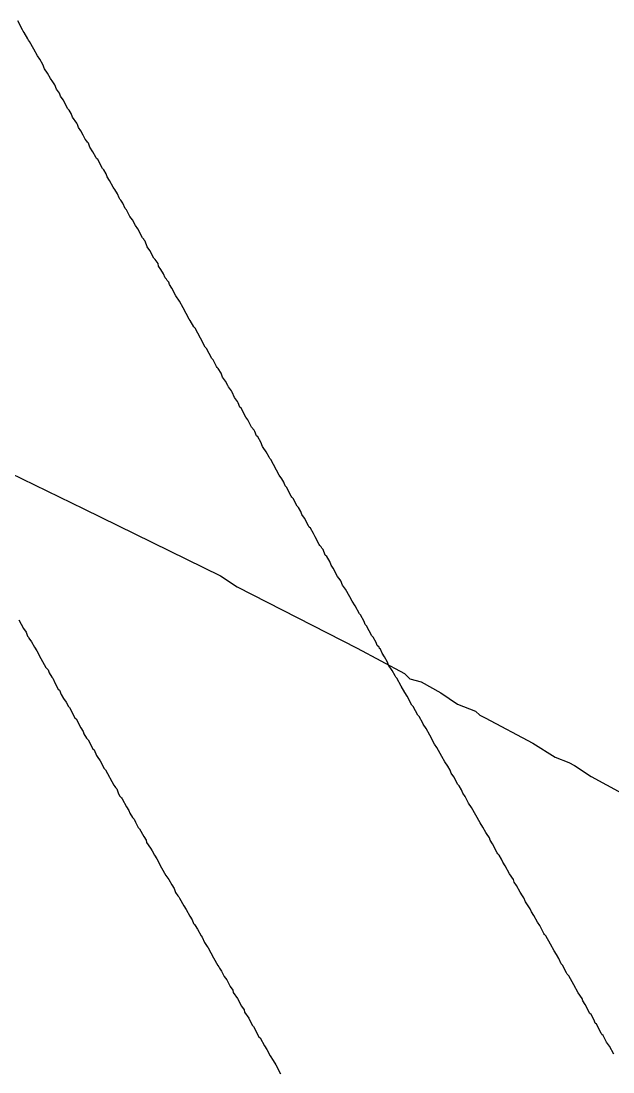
# Model space of a CAD drawing. Header units: inches. Extents: x 0 to 276, y 0 to 124.
# Drawn here: x 92.849 to 93.963, y 7.844 to 9.821 of the extents above; entities that cross this region are included whole.
import ezdxf

# ---------------------------------------------------------------- set-up
doc = ezdxf.new("R2010")
doc.units = ezdxf.units.IN
doc.layers.add('Bottom Overlay', color=54, linetype='Continuous')
doc.layers.add('Top Overlay', color=2, linetype='Continuous')

msp = doc.modelspace()

# ---------------------------------------------------------------- linework, layer by layer
at = {"layer": 'Bottom Overlay'}
for p, q in [((92.8515, 9.8046), (92.8425, 9.8215)), ((92.8526, 9.8023), (92.8515, 9.8046)), ((92.8548, 9.8001), (92.8526, 9.8023)), ((92.8616, 9.7877), (92.8548, 9.8001)), ((92.8627, 9.7855), (92.8616, 9.7877)), ((92.8649, 9.7832), (92.8627, 9.7855)), ((92.8728, 9.7686), (92.8649, 9.7832)), ((92.8796, 9.7562), (92.8728, 9.7686)), ((92.8841, 9.7495), (92.8796, 9.7562)), ((92.8897, 9.7394), (92.8841, 9.7495)), ((92.8931, 9.7315), (92.8897, 9.7394)), ((92.8987, 9.7236), (92.8931, 9.7315)), ((92.9043, 9.7135), (92.8987, 9.7236)), ((92.9054, 9.7113), (92.9043, 9.7135)), ((92.9077, 9.709), (92.9054, 9.7113)), ((92.9122, 9.7011), (92.9077, 9.709)), ((92.9155, 9.6933), (92.9122, 9.7011)), ((92.9212, 9.6854), (92.9155, 9.6933)), ((92.9234, 9.6798), (92.9212, 9.6854)), ((92.9279, 9.673), (92.9234, 9.6798)), ((92.9369, 9.6562), (92.9279, 9.673)), ((92.9392, 9.6539), (92.9369, 9.6562)), ((92.9431, 9.6477), (92.9392, 9.6539)), ((92.9459, 9.6404), (92.9431, 9.6477)), ((92.9538, 9.6292), (92.9459, 9.6404)), ((92.9549, 9.6269), (92.9538, 9.6292)), ((92.9572, 9.6213), (92.9549, 9.6269)), ((92.9617, 9.6146), (92.9572, 9.6213)), ((92.9661, 9.6067), (92.9617, 9.6146)), ((92.9695, 9.5988), (92.9661, 9.6067)), ((92.9729, 9.5954), (92.9695, 9.5988)), ((92.974, 9.5932), (92.9729, 9.5954)), ((92.9757, 9.5915), (92.974, 9.5932)), ((92.9785, 9.5842), (92.9757, 9.5915)), ((92.9841, 9.5752), (92.9785, 9.5842)), ((92.9898, 9.5651), (92.9841, 9.5752)), ((92.9909, 9.5628), (92.9898, 9.5651)), ((92.9931, 9.5606), (92.9909, 9.5628)), ((93.0021, 9.5437), (92.9931, 9.5606)), ((93.0044, 9.5415), (93.0021, 9.5437)), ((93.0089, 9.5336), (93.0044, 9.5415)), ((93.0111, 9.528), (93.0089, 9.5336)), ((93.0156, 9.5212), (93.0111, 9.528)), ((93.0224, 9.5089), (93.0156, 9.5212)), ((93.0235, 9.5066), (93.0224, 9.5089)), ((93.0257, 9.5044), (93.0235, 9.5066)), ((93.0302, 9.4965), (93.0257, 9.5044)), ((93.0336, 9.4886), (93.0302, 9.4965)), ((93.0347, 9.4864), (93.0336, 9.4886)), ((93.037, 9.4841), (93.0347, 9.4864)), ((93.0404, 9.4785), (93.037, 9.4841)), ((93.0449, 9.4684), (93.0404, 9.4785)), ((93.0471, 9.4661), (93.0449, 9.4684)), ((93.0539, 9.4538), (93.0471, 9.4661)), ((93.0584, 9.447), (93.0539, 9.4538)), ((93.064, 9.4369), (93.0584, 9.447)), ((93.0685, 9.4301), (93.064, 9.4369)), ((93.0775, 9.4133), (93.0685, 9.4301)), ((93.0797, 9.411), (93.0775, 9.4133)), ((93.0808, 9.4088), (93.0797, 9.411)), ((93.0825, 9.4071), (93.0808, 9.4088)), ((93.0865, 9.3964), (93.0825, 9.4071)), ((93.091, 9.3897), (93.0865, 9.3964)), ((93.0988, 9.375), (93.091, 9.3897)), ((93.1011, 9.3728), (93.0988, 9.375)), ((93.1067, 9.3649), (93.1011, 9.3728)), ((93.1078, 9.3604), (93.1067, 9.3649)), ((93.1123, 9.3537), (93.1078, 9.3604)), ((93.1168, 9.3458), (93.1123, 9.3537)), ((93.1202, 9.3379), (93.1168, 9.3458)), ((93.1225, 9.3357), (93.1202, 9.3379)), ((93.1236, 9.3334), (93.1225, 9.3357)), ((93.1269, 9.3301), (93.1236, 9.3334)), ((93.1281, 9.3256), (93.1269, 9.3301)), ((93.1326, 9.3188), (93.1281, 9.3256)), ((93.1404, 9.3042), (93.1326, 9.3188)), ((93.1472, 9.2941), (93.1404, 9.3042)), ((93.1539, 9.2817), (93.1472, 9.2941)), ((93.1652, 9.2603), (93.1539, 9.2817)), ((93.1674, 9.2581), (93.1652, 9.2603)), ((93.1742, 9.2457), (93.1674, 9.2581)), ((93.1764, 9.2435), (93.1742, 9.2457)), ((93.1865, 9.2244), (93.1764, 9.2435)), ((93.1955, 9.2075), (93.1865, 9.2244)), ((93.1978, 9.2052), (93.1955, 9.2075)), ((93.2079, 9.1861), (93.1978, 9.2052)), ((93.2102, 9.1839), (93.2079, 9.1861)), ((93.2169, 9.1715), (93.2102, 9.1839)), ((93.218, 9.1693), (93.2169, 9.1715)), ((93.2197, 9.1676), (93.218, 9.1693)), ((93.2253, 9.1586), (93.2197, 9.1676)), ((93.2282, 9.1513), (93.2253, 9.1586)), ((93.2338, 9.1434), (93.2282, 9.1513)), ((93.2383, 9.1355), (93.2338, 9.1434)), ((93.2394, 9.1333), (93.2383, 9.1355)), ((93.245, 9.1254), (93.2394, 9.1333)), ((93.2461, 9.1232), (93.245, 9.1254)), ((93.2506, 9.113), (93.2461, 9.1232)), ((93.2563, 9.1052), (93.2506, 9.113)), ((93.2574, 9.1029), (93.2563, 9.1052)), ((93.2608, 9.095), (93.2574, 9.1029)), ((93.263, 9.0928), (93.2608, 9.095)), ((93.272, 9.0759), (93.263, 9.0928)), ((93.2759, 9.0709), (93.272, 9.0759)), ((93.2827, 9.0574), (93.2759, 9.0709)), ((93.2877, 9.0512), (93.2827, 9.0574)), ((93.2889, 9.0489), (93.2877, 9.0512)), ((93.2922, 9.0411), (93.2889, 9.0489)), ((93.2945, 9.0388), (93.2922, 9.0411)), ((93.3001, 9.0287), (93.2945, 9.0388)), ((93.3035, 9.0208), (93.3001, 9.0287)), ((93.3046, 9.0186), (93.3035, 9.0208)), ((93.3102, 9.0107), (93.3046, 9.0186)), ((93.3159, 9.0006), (93.3102, 9.0107)), ((93.317, 8.9983), (93.3159, 9.0006)), ((93.3192, 8.9961), (93.317, 8.9983)), ((93.335, 8.9669), (93.3192, 8.9961)), ((93.3395, 8.9601), (93.335, 8.9669)), ((93.3434, 8.9539), (93.3395, 8.9601)), ((93.3462, 8.9466), (93.3434, 8.9539)), ((93.3485, 8.9444), (93.3462, 8.9466)), ((93.3575, 8.9275), (93.3485, 8.9444)), ((93.3586, 8.9253), (93.3575, 8.9275)), ((93.3608, 8.923), (93.3586, 8.9253)), ((93.3687, 8.9084), (93.3608, 8.923)), ((93.371, 8.9061), (93.3687, 8.9084)), ((93.3755, 8.8983), (93.371, 8.9061)), ((93.3777, 8.8926), (93.3755, 8.8983)), ((93.3822, 8.8859), (93.3777, 8.8926)), ((93.3901, 8.8713), (93.3822, 8.8859)), ((93.3912, 8.869), (93.3901, 8.8713)), ((93.3935, 8.8668), (93.3912, 8.869)), ((93.3991, 8.8567), (93.3935, 8.8668)), ((93.4024, 8.851), (93.3991, 8.8567)), ((93.4103, 8.8364), (93.4024, 8.851)), ((93.4114, 8.8342), (93.4103, 8.8364)), ((93.4137, 8.8319), (93.4114, 8.8342)), ((93.4148, 8.8297), (93.4137, 8.8319)), ((93.4176, 8.8269), (93.4148, 8.8297)), ((93.4216, 8.8162), (93.4176, 8.8269)), ((93.4244, 8.8134), (93.4216, 8.8162)), ((93.43, 8.8044), (93.4244, 8.8134)), ((93.4328, 8.7971), (93.43, 8.8044)), ((93.4367, 8.792), (93.4328, 8.7971)), ((93.4446, 8.7763), (93.4367, 8.792)), ((93.4497, 8.7701), (93.4446, 8.7763)), ((93.4508, 8.7678), (93.4497, 8.7701)), ((93.4542, 8.76), (93.4508, 8.7678)), ((93.4598, 8.7521), (93.4542, 8.76)), ((93.4677, 8.7375), (93.4598, 8.7521)), ((93.4722, 8.7296), (93.4677, 8.7375)), ((93.4778, 8.7206), (93.4722, 8.7296)), ((93.4857, 8.706), (93.4778, 8.7206)), ((93.4879, 8.7037), (93.4857, 8.706)), ((93.4947, 8.6914), (93.4879, 8.7037)), ((92.8447, 8.6947), (92.8537, 8.6779)), ((93.4969, 8.6857), (93.4947, 8.6914)), ((93.4992, 8.6835), (93.4969, 8.6857)), ((93.5093, 8.6644), (93.4992, 8.6835)), ((92.8537, 8.6779), (92.8582, 8.6711)), ((92.8582, 8.6711), (92.861, 8.6638)), ((92.861, 8.6638), (92.8627, 8.6621)), ((93.5115, 8.6621), (93.5093, 8.6644)), ((92.8627, 8.6621), (92.8638, 8.6599)), ((92.8638, 8.6599), (92.8683, 8.6531)), ((92.8683, 8.6531), (92.8739, 8.643)), ((93.5171, 8.652), (93.5115, 8.6621)), ((93.5194, 8.6464), (93.5171, 8.652)), ((93.5228, 8.643), (93.5194, 8.6464)), ((92.8739, 8.643), (92.8784, 8.6363)), ((92.8784, 8.6363), (92.8863, 8.6216)), ((93.5239, 8.6408), (93.5228, 8.643)), ((93.5256, 8.6391), (93.5239, 8.6408)), ((93.5284, 8.6318), (93.5256, 8.6391)), ((93.5329, 8.625), (93.5284, 8.6318)), ((93.5385, 8.6149), (93.5329, 8.625)), ((92.8863, 8.6216), (92.8953, 8.6048)), ((92.8953, 8.6048), (92.8998, 8.6003)), ((93.5408, 8.6093), (93.5385, 8.6149)), ((93.5475, 8.5992), (93.5408, 8.6093)), ((92.8998, 8.6003), (92.9021, 8.5947)), ((92.9021, 8.5947), (92.9066, 8.5868)), ((92.9066, 8.5868), (92.9088, 8.5845)), ((92.9088, 8.5845), (92.9133, 8.5744)), ((93.5531, 8.589), (93.5475, 8.5992)), ((93.5543, 8.5868), (93.5531, 8.589)), ((93.5565, 8.5845), (93.5543, 8.5868)), ((93.5644, 8.5699), (93.5565, 8.5845)), ((92.9133, 8.5744), (92.9189, 8.5643)), ((92.9189, 8.5643), (92.9212, 8.562)), ((93.5711, 8.5575), (93.5644, 8.5699)), ((92.9212, 8.562), (92.9245, 8.5542)), ((92.9245, 8.5542), (92.929, 8.5463)), ((92.929, 8.5463), (92.9335, 8.5396)), ((93.5756, 8.5508), (93.5711, 8.5575)), ((93.5846, 8.5339), (93.5756, 8.5508)), ((92.9335, 8.5396), (92.938, 8.5317)), ((92.938, 8.5317), (92.9403, 8.5294)), ((92.9403, 8.5294), (92.9504, 8.5103)), ((93.5869, 8.5317), (93.5846, 8.5339)), ((93.5959, 8.5148), (93.5869, 8.5317)), ((92.9504, 8.5103), (92.9527, 8.5081)), ((92.9527, 8.5081), (92.9617, 8.4912)), ((93.5981, 8.5126), (93.5959, 8.5148)), ((93.6049, 8.5002), (93.5981, 8.5126)), ((92.9617, 8.4912), (92.9661, 8.4845)), ((93.606, 8.4979), (93.6049, 8.5002)), ((93.6116, 8.4901), (93.606, 8.4979)), ((93.6183, 8.4777), (93.6116, 8.4901)), ((92.9661, 8.4845), (92.9673, 8.48)), ((92.9673, 8.48), (92.9718, 8.4721)), ((92.9718, 8.4721), (92.9751, 8.4687)), ((92.9751, 8.4687), (92.9841, 8.4518)), ((93.6273, 8.4608), (93.6183, 8.4777)), ((92.9841, 8.4518), (92.9864, 8.4496)), ((92.9864, 8.4496), (92.9909, 8.4395)), ((93.6318, 8.4541), (93.6273, 8.4608)), ((93.6408, 8.4372), (93.6318, 8.4541)), ((92.9909, 8.4395), (92.992, 8.4372)), ((92.992, 8.4372), (92.9976, 8.4294)), ((92.9976, 8.4294), (93.0055, 8.4147)), ((93.6465, 8.4271), (93.6408, 8.4372)), ((93.6521, 8.4192), (93.6465, 8.4271)), ((93.0055, 8.4147), (93.0078, 8.4125)), ((93.0078, 8.4125), (93.0235, 8.3833)), ((93.6566, 8.4114), (93.6521, 8.4192)), ((93.6588, 8.4057), (93.6566, 8.4114)), ((93.6633, 8.399), (93.6588, 8.4057)), ((93.6712, 8.3844), (93.6633, 8.399)), ((93.0235, 8.3833), (93.0257, 8.381)), ((93.0257, 8.381), (93.0269, 8.3788)), ((93.0269, 8.3788), (93.0291, 8.3765)), ((93.0291, 8.3765), (93.0319, 8.3692)), ((93.0319, 8.3692), (93.0342, 8.3636)), ((93.6734, 8.3821), (93.6712, 8.3844)), ((93.6779, 8.3743), (93.6734, 8.3821)), ((93.6802, 8.3686), (93.6779, 8.3743)), ((93.6847, 8.3619), (93.6802, 8.3686)), ((93.0342, 8.3636), (93.0381, 8.3596)), ((93.0381, 8.3596), (93.0392, 8.3574)), ((93.0392, 8.3574), (93.0471, 8.3428)), ((93.6914, 8.3495), (93.6847, 8.3619)), ((93.6971, 8.3416), (93.6914, 8.3495)), ((93.0471, 8.3428), (93.0516, 8.336)), ((93.0516, 8.336), (93.0539, 8.3304)), ((93.0539, 8.3304), (93.0584, 8.3225)), ((93.7128, 8.3124), (93.6971, 8.3416)), ((93.0584, 8.3225), (93.0617, 8.3192)), ((93.0617, 8.3192), (93.064, 8.3135)), ((93.064, 8.3135), (93.0696, 8.3034)), ((93.7184, 8.3045), (93.7128, 8.3124)), ((93.0696, 8.3034), (93.0718, 8.3012)), ((93.0718, 8.3012), (93.0797, 8.2865)), ((93.724, 8.2944), (93.7184, 8.3045)), ((93.7252, 8.2922), (93.724, 8.2944)), ((93.7308, 8.2843), (93.7252, 8.2922)), ((93.0797, 8.2865), (93.0842, 8.2798)), ((93.0842, 8.2798), (93.0853, 8.2753)), ((93.0853, 8.2753), (93.0927, 8.2646)), ((93.7319, 8.2798), (93.7308, 8.2843)), ((93.7364, 8.2731), (93.7319, 8.2798)), ((93.7454, 8.2562), (93.7364, 8.2731)), ((93.0927, 8.2646), (93.0955, 8.2596)), ((93.0955, 8.2596), (93.1, 8.2517)), ((93.1, 8.2517), (93.1045, 8.2449)), ((93.7465, 8.2539), (93.7454, 8.2562)), ((93.7488, 8.2517), (93.7465, 8.2539)), ((93.7533, 8.2438), (93.7488, 8.2517)), ((93.1045, 8.2449), (93.1135, 8.2281)), ((93.1135, 8.2281), (93.1213, 8.2135)), ((93.7555, 8.2382), (93.7533, 8.2438)), ((93.76, 8.2314), (93.7555, 8.2382)), ((93.7685, 8.2163), (93.76, 8.2314)), ((93.1213, 8.2135), (93.1269, 8.2056)), ((93.7758, 8.2056), (93.7685, 8.2163)), ((93.1269, 8.2056), (93.1326, 8.1955)), ((93.1326, 8.1955), (93.1371, 8.1887)), ((93.1371, 8.1887), (93.1399, 8.1814)), ((93.7769, 8.2011), (93.7758, 8.2056)), ((93.7814, 8.1943), (93.7769, 8.2011)), ((93.7881, 8.182), (93.7814, 8.1943)), ((93.1399, 8.1814), (93.1438, 8.1752)), ((93.1438, 8.1752), (93.1461, 8.173)), ((93.1461, 8.173), (93.1472, 8.1707)), ((93.1472, 8.1707), (93.1551, 8.1561)), ((93.7926, 8.1752), (93.7881, 8.182)), ((93.7938, 8.173), (93.7926, 8.1752)), ((93.7955, 8.1713), (93.7938, 8.173)), ((93.7983, 8.164), (93.7955, 8.1713)), ((93.1551, 8.1561), (93.1596, 8.1494)), ((93.1596, 8.1494), (93.1663, 8.137)), ((93.8061, 8.1527), (93.7983, 8.164)), ((93.8073, 8.1505), (93.8061, 8.1527)), ((93.8095, 8.1449), (93.8073, 8.1505)), ((93.1663, 8.137), (93.1708, 8.1302)), ((93.1708, 8.1302), (93.1736, 8.1229)), ((93.814, 8.1381), (93.8095, 8.1449)), ((93.8208, 8.1257), (93.814, 8.1381)), ((93.1736, 8.1229), (93.1753, 8.1212)), ((93.1753, 8.1212), (93.1764, 8.119)), ((93.1764, 8.119), (93.1809, 8.1123)), ((93.1809, 8.1123), (93.1877, 8.0999)), ((93.8253, 8.119), (93.8208, 8.1257)), ((93.8331, 8.1044), (93.8253, 8.119)), ((93.1877, 8.0999), (93.1899, 8.0976)), ((93.1899, 8.0976), (93.1944, 8.0875)), ((93.8342, 8.1021), (93.8331, 8.1044)), ((93.8365, 8.0999), (93.8342, 8.1021)), ((93.8455, 8.0841), (93.8365, 8.0999)), ((93.1944, 8.0875), (93.1989, 8.0796)), ((93.1989, 8.0796), (93.2012, 8.0774)), ((93.2012, 8.0774), (93.2113, 8.0583)), ((93.8522, 8.0718), (93.8455, 8.0841)), ((93.8567, 8.065), (93.8522, 8.0718)), ((93.2113, 8.0583), (93.2192, 8.0437)), ((93.8612, 8.0572), (93.8567, 8.065)), ((93.8657, 8.047), (93.8612, 8.0572)), ((93.2192, 8.0437), (93.2214, 8.0414)), ((93.2214, 8.0414), (93.2225, 8.0392)), ((93.2225, 8.0392), (93.2259, 8.0335)), ((93.2259, 8.0335), (93.2315, 8.0234)), ((93.868, 8.0448), (93.8657, 8.047)), ((93.8759, 8.0302), (93.868, 8.0448)), ((93.877, 8.0279), (93.8759, 8.0302)), ((93.2315, 8.0234), (93.236, 8.0167)), ((93.236, 8.0167), (93.2428, 8.0043)), ((93.8803, 8.0245), (93.877, 8.0279)), ((93.8893, 8.0077), (93.8803, 8.0245)), ((93.2428, 8.0043), (93.2473, 7.9976)), ((93.2473, 7.9976), (93.2484, 7.9931)), ((93.2484, 7.9931), (93.2563, 7.9818)), ((93.8978, 7.9925), (93.8893, 8.0077)), ((93.9051, 7.9818), (93.8978, 7.9925)), ((93.2563, 7.9818), (93.2641, 7.9672)), ((93.9062, 7.9773), (93.9051, 7.9818)), ((93.9107, 7.9706), (93.9062, 7.9773)), ((93.2641, 7.9672), (93.2686, 7.9604)), ((93.2686, 7.9604), (93.2698, 7.956)), ((93.2698, 7.956), (93.2776, 7.9447)), ((93.9197, 7.9537), (93.9107, 7.9706)), ((93.922, 7.9515), (93.9197, 7.9537)), ((93.9276, 7.9413), (93.922, 7.9515)), ((93.2776, 7.9447), (93.2799, 7.9391)), ((93.2799, 7.9391), (93.2844, 7.9312)), ((93.9298, 7.9357), (93.9276, 7.9413)), ((93.9321, 7.9335), (93.9298, 7.9357)), ((93.9411, 7.9166), (93.9321, 7.9335)), ((93.2844, 7.9312), (93.2866, 7.929)), ((93.2866, 7.929), (93.2967, 7.9098)), ((93.9422, 7.9143), (93.9411, 7.9166)), ((93.9444, 7.9121), (93.9422, 7.9143)), ((93.9512, 7.8997), (93.9444, 7.9121)), ((93.2967, 7.9098), (93.299, 7.9076)), ((93.299, 7.9076), (93.3069, 7.893)), ((93.3069, 7.893), (93.3114, 7.8862)), ((93.9568, 7.8919), (93.9512, 7.8997)), ((93.9647, 7.8772), (93.9568, 7.8919)), ((93.3114, 7.8862), (93.3181, 7.8739)), ((93.3181, 7.8739), (93.3237, 7.8649)), ((93.3237, 7.8649), (93.3282, 7.857)), ((93.3282, 7.857), (93.3372, 7.8401))]:
    msp.add_line(p, q, dxfattribs=at)
at = {"layer": 'Top Overlay'}
for p, q in [((92.8041, 8.9822), (92.9669, 8.9035)), ((92.9669, 8.9035), (93.2241, 8.7775)), ((93.2241, 8.7775), (93.2556, 8.7565)), ((93.2556, 8.7565), (93.4813, 8.641)), ((93.4813, 8.641), (93.5705, 8.5938)), ((93.5705, 8.5938), (93.581, 8.5833)), ((93.581, 8.5833), (93.602, 8.578)), ((93.602, 8.578), (93.6388, 8.557)), ((93.6388, 8.557), (93.6702, 8.536)), ((93.6702, 8.536), (93.7044, 8.5229)), ((93.7044, 8.5229), (93.7122, 8.515)), ((93.7122, 8.515), (93.7227, 8.5098)), ((93.7227, 8.5098), (93.812, 8.4626)), ((93.812, 8.4626), (93.854, 8.4363)), ((93.854, 8.4363), (93.8802, 8.4258)), ((93.8802, 8.4258), (93.8907, 8.4206)), ((93.8907, 8.4206), (93.9222, 8.3996)), ((93.9222, 8.3996), (93.98, 8.3681))]:
    msp.add_line(p, q, dxfattribs=at)

doc.saveas('drawing.dxf')
